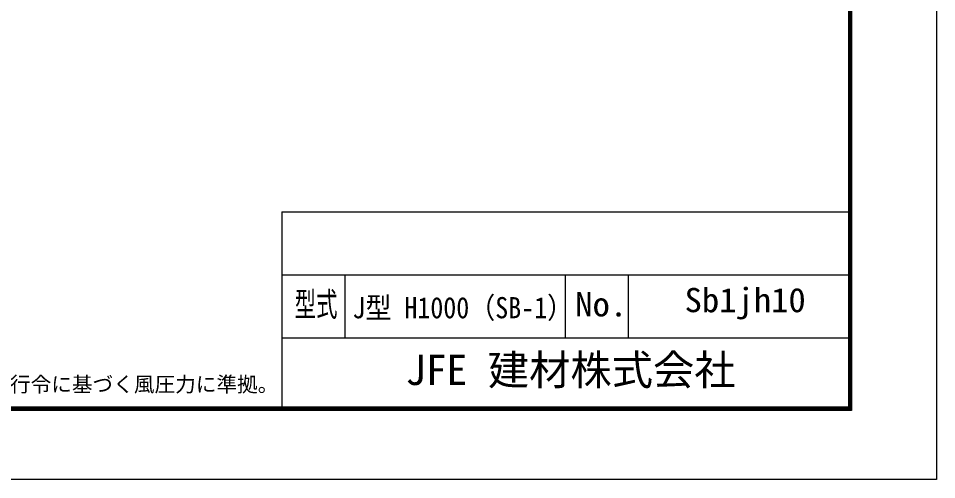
# Model space of a CAD drawing. Units: millimetres, scale not verified. Extents: x -396 to 8004, y -2970 to 2970.
# Drawn here: x 5087 to 8004, y -2970 to -1505 of the extents above; entities that cross this region are included whole.
import ezdxf
from ezdxf.enums import TextEntityAlignment as Align

# ---------------------------------------------------------------- set-up
doc = ezdxf.new("R2010")
doc.units = ezdxf.units.MM
doc.header["$LTSCALE"] = 20
doc.layers.add('0-9_D-TTL-TXT', color=7, linetype='Continuous')
doc.layers.add('1-0_D-TTL', color=7, linetype='Continuous', lineweight=25)
doc.styles.add('ＭＳ ゴシック', font='')
doc.styles.get('ＭＳ ゴシック').set_extended_font_data('MS Gothic')

msp = doc.modelspace()

# ---------------------------------------------------------------- linework, layer by layer
at = {"layer": '1-0_D-TTL'}
for p, q in [((5923.94, -2120), (5923.94, -2740)), ((5923.94, -2120), (7723.94, -2120)), ((5923.94, -2320), (7723.94, -2320)), ((6123.94, -2320), (6123.94, -2520)), ((6823.94, -2320), (6823.94, -2520)), ((7023.94, -2320), (7023.94, -2520)), ((5923.94, -2520), (7723.94, -2520))]:
    msp.add_line(p, q, dxfattribs=at)
at = {"layer": '1-0_D-TTL', "color": 2}
msp.add_lwpolyline([(-396.06, 2970), (8003.94, 2970), (8003.94, -2970), (-396.06, -2970)], close=True, dxfattribs=at)
at = {"layer": '1-0_D-TTL'}
for points in [[(-126.06, 2750), (7733.94, 2750), (7733.94, -2750), (-126.06, -2750)], [(-123.56, 2747.5), (7731.44, 2747.5), (7731.44, -2747.5), (-123.56, -2747.5)], [(-121.06, 2745), (7728.94, 2745), (7728.94, -2745), (-121.06, -2745)], [(-118.56, 2742.5), (7726.44, 2742.5), (7726.44, -2742.5), (-118.56, -2742.5)], [(-116.06, 2740), (7723.94, 2740), (7723.94, -2740), (-116.06, -2740)]]:
    msp.add_lwpolyline(points, close=True, dxfattribs=at)

# ---------------------------------------------------------------- texts
at = {"layer": '0-9_D-TTL-TXT', "style": 'ＭＳ ゴシック'}
for s, height, width, p in [('Sb1jh10', 76.98, 1.05, (7203.28, -2461.47)), ('型式', 76.98, 0.65, (5964.21, -2474.8)), ('J型 H1000（SB-1）', 67.3, 0.9, (6148.12, -2477.95)), ('No.', 76.98, 1.05, (6855.94, -2474.8))]:
    msp.add_text(s, height=height, dxfattribs=dict(at, width=width)).set_placement(p, align=Align.BOTTOM_LEFT)
for s, height, p in [('JFE 建材株式会社', 96.19, (6316.32, -2698.5)), ('（設計条件）風荷重：昭和57年改正 建築基準法・同施行令に基づく風圧力に準拠。', 48.09, (3453.34, -2705.76))]:
    msp.add_text(s, height=height, dxfattribs=at).set_placement(p, align=Align.BOTTOM_LEFT)

doc.saveas('drawing.dxf')
